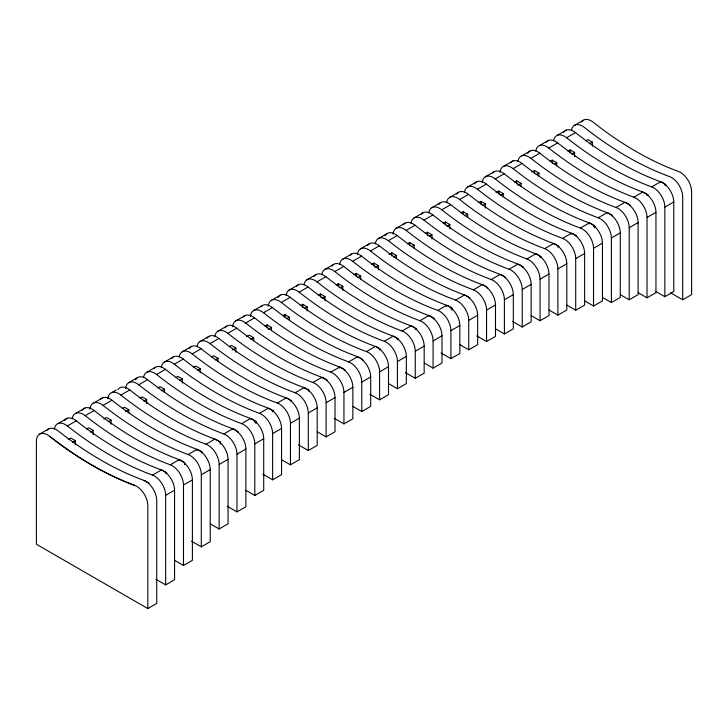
<?xml version="1.0" encoding="UTF-8"?>
<svg xmlns="http://www.w3.org/2000/svg" width="728" height="728" viewBox="0 0 728 728"><rect width="100%" height="100%" fill="white"/><g stroke="black" fill="none" stroke-linecap="round" stroke-linejoin="round"><path stroke-width="1.09" d="M405.423 372.609L415.26 378.287L424.169 373.146L424.169 346.1A15.761 9.1 60 0 0 411.011 325.853A333.024 192.274 60 0 1 325.898 276.713A15.761 9.1 60 0 0 314.077 276.44M39.54 434.179L48.448 429.029M58.24 423.45L67.158 418.3M76.067 413.158L84.985 408.008M128.683 382.71L137.592 377.559M146.51 372.418L155.419 367.267M164.337 362.125L173.246 356.975M182.164 351.833L191.082 346.683M199.991 341.541L208.909 336.391M217.818 331.24L226.736 326.099M235.654 320.948L244.562 315.806M253.481 310.656L262.389 305.514M271.307 300.364L280.225 295.213M289.134 290.072L298.052 284.921M306.961 279.779L315.879 274.629M324.797 269.487L333.706 264.337M342.624 259.195L351.533 254.045M360.451 248.894L369.36 243.753M378.278 238.602L387.196 233.461M396.105 228.31L405.023 223.168M413.932 218.018L422.85 212.867M431.768 207.726L440.677 202.575M449.595 197.434L458.504 192.283M467.421 187.142L476.34 181.991M485.248 176.849L494.166 171.699M548.53 140.386L539.612 145.536M566.357 130.094L557.439 135.244M574.392 125.38L583.31 120.229M93.894 402.866L102.812 397.716M111.73 392.574L116.18 389.999M503.958 166.121L512.867 160.97M521.785 155.828L530.694 150.678M54.373 429.038A15.761 9.1 60 0 1 67.385 425.962L76.303 420.811A333.024 192.274 60 0 0 161.416 469.96A15.761 9.1 60 0 1 174.574 490.208L174.574 579.752L165.656 584.903L155.828 579.224M72.199 418.736A15.761 9.1 60 0 1 85.212 415.67L94.13 410.519A333.024 192.274 60 0 0 179.243 459.659A15.761 9.1 60 0 1 192.401 479.916L192.401 560.314L183.483 565.465L174.638 560.351M89.953 409.091A15.761 9.1 60 0 1 103.039 405.378L111.957 400.227A333.024 192.274 60 0 0 197.07 449.367A15.761 9.1 60 0 1 210.228 469.624L210.228 541.687L201.31 546.828L191.482 541.159M107.78 398.798A15.761 9.1 60 0 1 120.875 395.086L129.784 389.935A333.024 192.274 60 0 0 214.897 439.075A15.761 9.1 60 0 1 228.055 459.322L228.055 523.832L219.146 528.983L210.292 523.869M125.607 388.506A15.761 9.1 60 0 1 138.702 384.784L147.611 379.643A333.024 192.274 60 0 0 232.733 428.783A15.761 9.1 60 0 1 245.882 449.03L245.882 506.734L236.973 511.875L227.136 506.197M143.516 377.568A15.761 9.1 60 0 1 156.529 374.492L165.438 369.351A333.024 192.274 60 0 0 250.559 418.491A15.761 9.1 60 0 1 263.718 438.738L263.718 490.354L254.8 495.504L245.955 490.39M161.343 367.276A15.761 9.1 60 0 1 174.356 364.2L183.274 359.059A333.024 192.274 60 0 0 268.386 408.199A15.761 9.1 60 0 1 281.545 428.446L281.545 474.683L272.627 479.825L262.799 474.155M179.17 356.984A15.761 9.1 60 0 1 192.183 353.908L201.101 348.767A333.024 192.274 60 0 0 286.213 397.907A15.761 9.1 60 0 1 299.372 418.154L299.372 459.696L290.454 464.846L281.609 459.732M197.006 346.692A15.761 9.1 60 0 1 210.01 343.616L218.928 338.465A333.024 192.274 60 0 0 304.04 387.615A15.761 9.1 60 0 1 317.199 407.862L317.199 445.39L308.29 450.532L298.453 444.863M214.833 336.391A15.761 9.1 60 0 1 227.846 333.324L236.755 328.173A333.024 192.274 60 0 0 321.876 377.313A15.761 9.1 60 0 1 335.026 397.57L335.026 431.74L326.117 436.891L317.262 431.777M232.578 326.745A15.761 9.1 60 0 1 245.673 323.032L254.582 317.881A333.024 192.274 60 0 0 339.703 367.021A15.761 9.1 60 0 1 352.862 387.278L352.862 418.746L343.944 423.887L334.106 418.218M250.405 316.452A15.761 9.1 60 0 1 263.5 312.74L272.418 307.589A333.024 192.274 60 0 0 357.53 356.729A15.761 9.1 60 0 1 370.689 376.977L370.689 406.388L361.771 411.538L352.925 406.424M268.232 306.16A15.761 9.1 60 0 1 281.327 302.439L290.245 297.297A333.024 192.274 60 0 0 375.357 346.437A15.761 9.1 60 0 1 388.515 366.685L388.515 394.676L379.597 399.818L369.769 394.148M286.149 295.222A15.761 9.1 60 0 1 299.153 292.146L308.071 287.005A333.024 192.274 60 0 0 393.184 336.145A15.761 9.1 60 0 1 406.342 356.392L406.342 383.592L397.424 388.743L388.579 383.629M303.976 284.93A15.761 9.1 60 0 1 316.989 281.854L325.898 276.713M321.803 274.638A15.761 9.1 60 0 1 334.816 271.562L343.725 266.421A333.024 192.274 60 0 0 428.847 315.561A15.761 9.1 60 0 1 441.996 335.808L441.996 363.008L433.087 368.15L424.233 363.045M339.63 264.346A15.761 9.1 60 0 1 352.643 261.27L361.552 256.12A333.024 192.274 60 0 0 446.674 305.269A15.761 9.1 60 0 1 459.832 325.516L459.832 353.499L450.914 358.649L441.086 352.971M357.375 254.7A15.761 9.1 60 0 1 370.47 250.978L379.388 245.827A333.024 192.274 60 0 0 464.5 294.967A15.761 9.1 60 0 1 477.659 315.224L477.659 344.635L468.741 349.777L459.896 344.672M375.284 243.753A15.761 9.1 60 0 1 388.297 240.686L397.215 235.535A333.024 192.274 60 0 0 482.327 284.675A15.761 9.1 60 0 1 495.486 304.932L495.486 336.4L486.568 341.541L476.74 335.872M393.038 234.107A15.761 9.1 60 0 1 406.124 230.394L415.042 225.243A333.024 192.274 60 0 0 500.154 274.383A15.761 9.1 60 0 1 513.313 294.64L513.313 328.81L504.404 333.952L495.55 328.847M410.947 223.168A15.761 9.1 60 0 1 423.96 220.093L432.869 214.951A333.024 192.274 60 0 0 517.99 264.091A15.761 9.1 60 0 1 531.14 284.339L531.14 321.867L522.231 327.018L512.394 321.339M428.774 212.876A15.761 9.1 60 0 1 441.787 209.801L450.696 204.659A333.024 192.274 60 0 0 535.817 253.799A15.761 9.1 60 0 1 548.976 274.046L548.976 315.597L540.058 320.739L531.212 315.634M446.601 202.584A15.761 9.1 60 0 1 459.614 199.508L468.532 194.367A333.024 192.274 60 0 0 553.644 243.507A15.761 9.1 60 0 1 566.803 263.754L566.803 309.991L557.885 315.133L549.039 310.028M464.428 192.292A15.761 9.1 60 0 1 477.441 189.216L486.359 184.075A333.024 192.274 60 0 0 571.471 233.215A15.761 9.1 60 0 1 584.63 253.462L584.63 305.077L575.712 310.219L566.866 305.114M482.182 182.646A15.761 9.1 60 0 1 495.268 178.924L504.185 173.774A333.024 192.274 60 0 0 589.298 222.923A15.761 9.1 60 0 1 602.456 243.17L602.456 300.864L593.538 306.015L584.693 300.901M500.009 172.354A15.761 9.1 60 0 1 513.104 168.632L522.012 163.482A333.024 192.274 60 0 0 607.125 212.622A15.761 9.1 60 0 1 620.283 232.878L620.283 297.379L611.374 302.529L602.52 297.424M517.917 161.407A15.761 9.1 60 0 1 530.93 158.34L539.839 153.189A333.024 192.274 60 0 0 624.961 202.329A15.761 9.1 60 0 1 638.11 222.586L638.11 294.649L629.201 299.79L620.347 294.685M535.744 151.115A15.761 9.1 60 0 1 548.757 148.048L557.675 142.897A333.024 192.274 60 0 0 642.788 192.037A15.761 9.1 60 0 1 655.946 212.294L655.946 292.692L647.028 297.834L638.183 292.729M553.571 140.822A15.761 9.1 60 0 1 566.584 137.747L575.502 132.605A333.024 192.274 60 0 0 660.615 181.745A15.761 9.1 60 0 1 673.773 201.993L673.773 291.546L664.855 296.687L656.01 291.582M68.714 439.384L70.944 438.101L75.403 440.668L75.403 444.79M86.541 429.092L88.77 427.8L93.23 430.375L93.23 434.498M103.813 419.119L106.597 417.508L111.056 420.083L111.056 424.206M122.204 408.508L124.424 407.216L128.883 409.791L128.883 412.876M140.031 398.207L142.26 396.924L146.71 399.499L146.71 403.612M157.858 387.915L160.087 386.632L164.546 389.207L164.546 392.292M175.685 377.623L177.914 376.34L182.373 378.915L182.373 383.028M193.512 367.331L195.741 366.048L200.2 368.614L200.2 372.736M211.338 357.039L213.568 355.755L218.027 358.322L218.027 361.416M229.174 346.746L231.404 345.454L235.854 348.029L235.854 352.152M246.446 336.773L249.231 335.162L253.69 337.737L253.69 340.822M264.828 326.162L267.058 324.87L271.517 327.445L271.517 330.53M282.655 315.861L284.885 314.578L289.344 317.153L289.344 320.238M300.482 305.569L302.712 304.286L307.171 306.861L307.171 310.974M318.318 295.277L320.538 293.994L324.997 296.569L324.997 300.682M336.145 284.985L338.374 283.702L342.824 286.268L342.824 290.39M353.972 274.693L356.201 273.409L360.66 275.976L360.66 279.07M371.799 264.401L374.028 263.108L378.487 265.684L378.487 269.806M389.071 254.427L391.855 252.816L396.314 255.391L396.314 258.476M407.462 243.816L409.682 242.524L414.141 245.099L414.141 248.184M425.289 233.515L427.518 232.232L431.968 234.807L431.968 238.921M443.115 223.223L445.345 221.94L449.804 224.515L449.804 228.628M460.942 212.931L463.172 211.648L467.631 214.223L467.631 217.308M478.769 202.639L480.999 201.356L485.458 203.922L485.458 208.044M496.041 192.665L498.826 191.064L503.285 193.63L503.285 196.724M514.432 182.055L516.662 180.762L521.111 183.338L521.111 186.432M531.704 172.081L534.489 170.47L538.938 173.046L538.938 176.131M550.086 161.47L552.315 160.178L556.774 162.754L556.774 165.838M567.913 151.169L570.142 149.886L574.601 152.461L574.601 156.575M585.74 140.877L587.969 139.594L592.428 142.169L592.428 146.237M72.618 442.278L75.403 440.668M90.445 431.986L93.23 430.375M108.272 421.694L111.056 420.083M125.544 411.72L128.883 409.791M143.926 401.11L146.71 399.499M161.762 390.809L164.546 389.207M179.589 380.517L182.373 378.915M197.415 370.224L200.2 368.614M215.242 359.932L218.027 358.322M232.514 349.959L235.854 348.029M250.896 339.348L253.69 337.737M268.168 329.375L271.517 327.445M286.559 318.764L289.344 317.153M304.386 308.463L307.171 306.861M322.213 298.171L324.997 296.569M340.04 287.879L342.824 286.268M357.876 277.586L360.66 275.976M375.138 267.613L378.487 265.684M393.529 257.002L396.314 255.391M411.911 246.383L414.141 245.099M429.183 236.418L431.968 234.807M447.01 226.117L449.804 224.515M464.846 215.825L467.631 214.223M482.673 205.533L485.458 203.922M500.5 195.241L503.285 193.63M517.772 185.267L521.111 183.338M536.154 174.656L538.938 173.046M554.545 164.037L556.774 162.754M571.817 154.072L574.601 152.461M589.644 143.771L592.428 142.169M67.385 425.962A333.024 192.274 60 0 0 152.498 475.102L161.416 469.96M85.212 415.67A333.024 192.274 60 0 0 170.325 464.81L179.243 459.659M103.039 405.378A333.024 192.274 60 0 0 188.161 454.518L197.07 449.367M120.875 395.086A333.024 192.274 60 0 0 205.988 444.226L214.897 439.075M138.702 384.784A333.024 192.274 60 0 0 223.815 433.934L232.733 428.783M156.529 374.492A333.024 192.274 60 0 0 241.641 423.632L250.559 418.491M174.356 364.2A333.024 192.274 60 0 0 259.468 413.34L268.386 408.199M192.183 353.908A333.024 192.274 60 0 0 277.304 403.048L286.213 397.907M210.01 343.616A333.024 192.274 60 0 0 295.131 392.756L304.04 387.615M227.846 333.324A333.024 192.274 60 0 0 312.958 382.464L321.876 377.313M245.673 323.032A333.024 192.274 60 0 0 330.785 372.172L339.703 367.021M263.5 312.74A333.024 192.274 60 0 0 348.612 361.88L357.53 356.729M281.327 302.439A333.024 192.274 60 0 0 366.448 351.588L375.357 346.437M299.153 292.146A333.024 192.274 60 0 0 384.275 341.286L393.184 336.145M316.989 281.854A333.024 192.274 60 0 0 402.102 330.994L411.011 325.853M334.816 271.562A333.024 192.274 60 0 0 419.929 320.702L428.847 315.561M352.643 261.27A333.024 192.274 60 0 0 437.756 310.41L446.674 305.269M370.47 250.978A333.024 192.274 60 0 0 455.582 300.118L464.5 294.967M388.297 240.686A333.024 192.274 60 0 0 473.418 289.826L482.327 284.675M406.124 230.394A333.024 192.274 60 0 0 491.245 279.534L500.154 274.383M423.96 220.093A333.024 192.274 60 0 0 509.072 269.242L517.99 264.091M441.787 209.801A333.024 192.274 60 0 0 526.899 258.941L535.817 253.799M459.614 199.508A333.024 192.274 60 0 0 544.726 248.648L553.644 243.507M477.441 189.216A333.024 192.274 60 0 0 562.562 238.356L571.471 233.215M495.268 178.924A333.024 192.274 60 0 0 580.389 228.064L589.298 222.923M513.104 168.632A333.024 192.274 60 0 0 598.216 217.772L607.125 212.622M530.93 158.34A333.024 192.274 60 0 0 616.043 207.48L624.961 202.329M548.757 148.048A333.024 192.274 60 0 0 633.87 197.188L642.788 192.037M566.584 137.747A333.024 192.274 60 0 0 651.697 186.896L660.615 181.745M143.926 480.88L144.49 480.553L148.94 483.128L148.385 483.456M161.762 470.588L162.317 470.261L166.776 472.836L165.656 473.482M179.024 460.615L180.144 459.969L184.603 462.544L184.603 464.601M196.86 450.323L197.971 449.676L202.429 452.252L201.31 452.898M215.242 439.703L215.797 439.384L220.256 441.96L220.256 444.016M233.069 429.411L233.624 429.092L238.083 431.668L237.528 431.986M250.896 419.119L251.46 418.8L255.91 421.366L255.91 423.432M268.732 408.827L269.287 408.508L273.746 411.074L272.627 411.72M286.559 398.534L287.114 398.207L291.573 400.782L291.018 401.11M304.386 388.242L304.941 387.915L309.4 390.49L308.29 391.136M322.213 377.95L322.768 377.623L327.227 380.198L326.672 380.517M339.485 367.977L340.604 367.331L345.054 369.906L344.499 370.224M357.876 357.357L358.431 357.039L362.89 359.614L362.326 359.932M393.529 336.773L394.085 336.454L398.544 339.021L397.424 339.667M411.356 326.481L411.911 326.162L416.371 328.728L415.26 329.375M429.183 316.189L429.738 315.861L434.197 318.436L433.642 318.764M446.455 306.215L447.574 305.569L452.024 308.144L452.024 310.201M464.846 295.604L465.401 295.277L469.86 297.852L469.296 298.171M500.5 275.011L501.055 274.693L505.514 277.268L504.959 277.586M518.327 264.719L518.882 264.401L523.341 266.976L522.231 267.613M536.154 254.427L536.718 254.108L541.168 256.675L540.058 257.321M553.99 244.135L554.545 243.816L559.004 246.383L557.885 247.029M571.262 234.161L572.372 233.515L576.831 236.09L576.276 236.418M589.089 223.869L590.199 223.223L594.658 225.798L594.658 227.855M607.471 213.258L608.026 212.931L612.485 215.506L611.93 215.825M643.124 192.665L643.689 192.347L648.138 194.922L647.028 195.559M660.96 182.373L661.515 182.055L665.974 184.63L664.855 185.267M184.038 462.862L184.603 462.544M219.701 442.278L220.256 441.96M254.8 422.012L255.91 421.366M379.597 349.959L380.717 349.322L376.258 346.746M450.914 308.79L452.024 308.144M487.132 287.879L487.687 287.56L483.228 284.985M593.538 226.444L594.658 225.798M629.756 205.533L630.312 205.214L625.862 202.639M165.656 584.903L165.656 495.349L174.574 490.208M183.483 565.465L183.483 485.057L192.401 479.916M201.31 546.828L201.31 474.765L210.228 469.624M219.146 528.983L219.146 464.473L228.055 459.322M236.973 511.875L236.973 454.181L245.882 449.03M254.8 495.504L254.8 443.889L263.718 438.738M272.627 479.825L272.627 433.597L281.545 428.446M290.454 464.846L290.454 423.305L299.372 418.154M308.29 450.532L308.29 413.004L317.199 407.862M326.117 436.891L326.117 402.711L335.026 397.57M343.944 423.887L343.944 392.419L352.862 387.278M361.771 411.538L361.771 382.127L370.689 376.977M379.597 399.818L379.597 371.835L388.515 366.685M397.424 388.743L397.424 361.543L406.342 356.392M415.26 378.287L415.26 351.251L424.169 346.1M433.087 368.15L433.087 340.959L441.996 335.808M450.914 358.649L450.914 330.658L459.832 325.516M468.741 349.777L468.741 320.365L477.659 315.224M486.568 341.541L486.568 310.073L495.486 304.932M504.404 333.952L504.404 299.781L513.313 294.64M522.231 327.018L522.231 289.489L531.14 284.339M540.058 320.739L540.058 279.197L548.976 274.046M557.885 315.133L557.885 268.905L566.803 263.754M575.712 310.219L575.712 258.613L584.63 253.462M593.538 306.015L593.538 248.312L602.456 243.17M611.374 302.529L611.374 238.02L620.283 232.878M629.201 299.79L629.201 227.728L638.11 222.586M647.028 297.834L647.028 217.435L655.946 212.294M664.855 296.687L664.855 207.143L673.773 201.993M147.829 608.581L147.829 505.651A15.761 9.1 60 0 0 134.671 485.394A333.024 192.274 60 0 1 49.559 436.254A15.761 9.1 60 0 0 36.4 441.314L36.4 544.244L147.829 608.581L156.738 603.43L156.738 500.5A15.761 9.1 60 0 0 143.589 480.252A333.024 192.274 60 0 1 58.468 431.113A15.761 9.1 60 0 0 46.956 430.394M670.497 292.747L682.682 299.781L691.6 294.64L691.6 191.701A15.761 9.1 60 0 0 678.441 171.453A333.024 192.274 60 0 1 593.329 122.313A15.761 9.1 60 0 0 581.499 122.04M134.671 485.394C103.822 473.81 75.494 456.456 49.559 436.254M682.682 299.781L682.682 196.851A15.761 9.1 60 0 0 669.533 176.595A333.024 192.274 60 0 1 584.411 127.455A15.761 9.1 60 0 0 571.398 130.53M570.142 149.886L570.142 152.971M552.315 160.178L552.315 163.272M534.489 170.47L534.489 173.564M516.662 180.762L516.662 183.856M498.826 191.064L498.826 194.149M480.999 201.356L480.999 204.441M463.172 211.648L463.172 214.733M445.345 221.94L445.345 225.025M427.518 232.232L427.518 235.317M409.682 242.524L409.682 245.618M391.855 252.816L391.855 255.91M374.028 263.108L374.028 266.202M356.201 273.409L356.201 276.494M338.374 283.702L338.374 286.786M320.538 293.994L320.538 297.079M302.712 304.286L302.712 307.371M284.885 314.578L284.885 317.663M267.058 324.87L267.058 327.964M563.672 132.332A15.761 9.1 60 0 1 575.502 132.605M651.697 186.896A15.761 9.1 60 0 1 664.855 207.143M546.155 142.188A15.761 9.1 60 0 1 557.675 142.897M633.87 197.188A15.761 9.1 60 0 1 647.028 217.435M527.736 153.399A15.761 9.1 60 0 1 539.839 153.189M616.043 207.48A15.761 9.1 60 0 1 629.201 227.728M510.501 162.772A15.761 9.1 60 0 1 522.012 163.482M598.216 217.772A15.761 9.1 60 0 1 611.374 238.02M492.665 173.064A15.761 9.1 60 0 1 504.185 173.774M580.389 228.064A15.761 9.1 60 0 1 593.538 248.312M474.529 183.802A15.761 9.1 60 0 1 486.359 184.075M562.562 238.356A15.761 9.1 60 0 1 575.712 258.613M456.702 194.094A15.761 9.1 60 0 1 468.532 194.367M544.726 248.648A15.761 9.1 60 0 1 557.885 268.905M438.875 204.386A15.761 9.1 60 0 1 450.696 204.659M526.899 258.941A15.761 9.1 60 0 1 540.058 279.197M421.357 214.241A15.761 9.1 60 0 1 432.869 214.951M509.072 269.242A15.761 9.1 60 0 1 522.231 289.489M403.521 224.533A15.761 9.1 60 0 1 415.042 225.243M491.245 279.534A15.761 9.1 60 0 1 504.404 299.781M385.112 235.745A15.761 9.1 60 0 1 397.215 235.535M473.418 289.826A15.761 9.1 60 0 1 486.568 310.073M367.558 245.564A15.761 9.1 60 0 1 379.388 245.827M455.582 300.118A15.761 9.1 60 0 1 468.741 320.365M350.041 255.41A15.761 9.1 60 0 1 361.552 256.12M437.756 310.41A15.761 9.1 60 0 1 450.914 330.658M331.904 266.148A15.761 9.1 60 0 1 343.725 266.421M419.929 320.702A15.761 9.1 60 0 1 433.087 340.959M296.551 286.286A15.761 9.1 60 0 1 308.071 287.005M384.275 341.286A15.761 9.1 60 0 1 397.424 361.543M278.142 297.506A15.761 9.1 60 0 1 290.245 297.297M366.448 351.588A15.761 9.1 60 0 1 379.597 371.835M260.897 306.879A15.761 9.1 60 0 1 272.418 307.589M348.612 361.88A15.761 9.1 60 0 1 361.771 382.127M243.07 317.171A15.761 9.1 60 0 1 254.582 317.881M330.785 372.172A15.761 9.1 60 0 1 343.944 392.419M224.934 327.909A15.761 9.1 60 0 1 236.755 328.173M312.958 382.464A15.761 9.1 60 0 1 326.117 402.711M207.107 338.202A15.761 9.1 60 0 1 218.928 338.465M295.131 392.756A15.761 9.1 60 0 1 308.29 413.004M189.271 348.494A15.761 9.1 60 0 1 201.101 348.767M277.304 403.048A15.761 9.1 60 0 1 290.454 423.305M171.753 358.34A15.761 9.1 60 0 1 183.274 359.059M259.468 413.34A15.761 9.1 60 0 1 272.627 433.597M153.927 368.632A15.761 9.1 60 0 1 165.438 369.351M241.641 423.632A15.761 9.1 60 0 1 254.8 443.889M135.508 379.852A15.761 9.1 60 0 1 147.611 379.643M223.815 433.934A15.761 9.1 60 0 1 236.973 454.181M117.963 389.662A15.761 9.1 60 0 1 129.784 389.935M205.988 444.226A15.761 9.1 60 0 1 219.146 464.473M100.773 399.117A15.761 9.1 60 0 1 111.957 400.227M188.161 454.518A15.761 9.1 60 0 1 201.31 474.765M82.3 410.255A15.761 9.1 60 0 1 94.13 410.519M170.325 464.81A15.761 9.1 60 0 1 183.483 485.057M64.474 420.547A15.761 9.1 60 0 1 76.303 420.811M152.498 475.102A15.761 9.1 60 0 1 165.656 495.349M402.102 330.994A15.761 9.1 60 0 1 415.26 351.251"/></g></svg>
